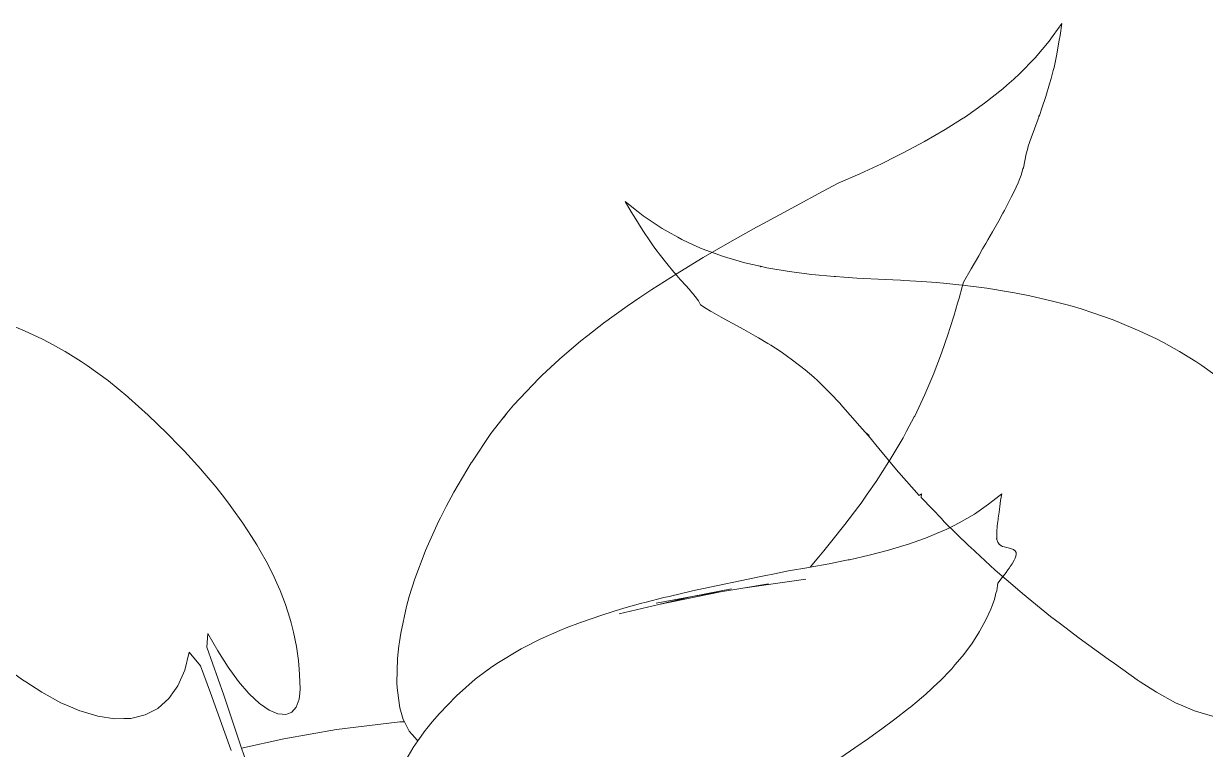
# Model space of a CAD drawing. Header units: inches. Extents: x 249 to 1192, y -18 to 440.
# Drawn here: x 617.46 to 618.053, y 240.82 to 241.184 of the extents above; entities that cross this region are included whole.
import ezdxf

# ---------------------------------------------------------------- set-up
doc = ezdxf.new("R2010")
doc.units = ezdxf.units.IN
doc.header["$MEASUREMENT"] = 0
doc.layers.add('KOLOM', color=5, linetype='Continuous')
doc.layers.add('VEGETASI', color=60, linetype='Continuous', lineweight=0)

# ---------------------------------------------------------------- blocks, each defined once
blk = doc.blocks.new('tanaman')
for p, q in [((585.09402, 360.41535), (585.09493, 360.40941)), ((585.09834, 360.4094), (585.09402, 360.41535)), ((585.09493, 360.40941), (585.09533, 360.40706)), ((585.09533, 360.40706), (585.09675, 360.39921)), ((585.10043, 360.40661), (585.09834, 360.4094)), ((585.10748, 360.39819), (585.10043, 360.40661)), ((585.09675, 360.39921), (585.098, 360.39335)), ((585.11529, 360.39017), (585.10748, 360.39819)), ((585.098, 360.39335), (585.09838, 360.39189)), ((585.09838, 360.39189), (585.09937, 360.38784)), ((585.09937, 360.38784), (585.10018, 360.38508)), ((585.11825, 360.38745), (585.11529, 360.39017)), ((585.12161, 360.38445), (585.11825, 360.38745)), ((585.10018, 360.38508), (585.10209, 360.37877)), ((585.12378, 360.38257), (585.12161, 360.38445)), ((585.13289, 360.37537), (585.12378, 360.38257)), ((585.10209, 360.37877), (585.10404, 360.37293)), ((585.10404, 360.37293), (585.10536, 360.36916)), ((585.14253, 360.36856), (585.13289, 360.37537)), ((585.10536, 360.36916), (585.10573, 360.36881)), ((585.10536, 360.36916), (585.10548, 360.36883)), ((585.10536, 360.36916), (585.10548, 360.36883)), ((585.10536, 360.36916), (585.10548, 360.36883)), ((585.10536, 360.36916), (585.10548, 360.36883)), ((585.10536, 360.36916), (585.10548, 360.36883)), ((585.10548, 360.36883), (585.10598, 360.36755)), ((585.10573, 360.36881), (585.10548, 360.36883)), ((585.10598, 360.36755), (585.10782, 360.36259)), ((585.14444, 360.36732), (585.14253, 360.36856)), ((585.15261, 360.36214), (585.14444, 360.36732)), ((585.10782, 360.36259), (585.10949, 360.35802)), ((585.10949, 360.35802), (585.11091, 360.35382)), ((585.16305, 360.35609), (585.15261, 360.36214)), ((585.11091, 360.35382), (585.11096, 360.35364)), ((585.11096, 360.35364), (585.11136, 360.35218)), ((585.11136, 360.35218), (585.112, 360.34995)), ((585.17374, 360.35039), (585.16305, 360.35609)), ((585.112, 360.34995), (585.1127, 360.34638)), ((585.1127, 360.34638), (585.11338, 360.34299)), ((585.17434, 360.35009), (585.17374, 360.35039)), ((585.1771, 360.34872), (585.17434, 360.35009)), ((585.1846, 360.34503), (585.1771, 360.34872)), ((585.11338, 360.34299), (585.11358, 360.34238)), ((585.11358, 360.34238), (585.11452, 360.33931)), ((585.19553, 360.33999), (585.1846, 360.34503)), ((585.20644, 360.33526), (585.19553, 360.33999)), ((585.11452, 360.33931), (585.11556, 360.33668)), ((585.11556, 360.33668), (585.11607, 360.33533)), ((585.11607, 360.33533), (585.11801, 360.33106)), ((585.21423, 360.33106), (585.20644, 360.33526)), ((585.11801, 360.33106), (585.11945, 360.32821)), ((585.11945, 360.32821), (585.12029, 360.32647)), ((585.22005, 360.32795), (585.21423, 360.33106)), ((585.12029, 360.32647), (585.12289, 360.32158)), ((585.2219, 360.32695), (585.22005, 360.32795)), ((585.23371, 360.32058), (585.2219, 360.32695)), ((585.87319, 360.32601), (585.86668, 360.32088)), ((585.87012, 360.32086), (585.87319, 360.32601)), ((585.12289, 360.32158), (585.12371, 360.32014)), ((585.12371, 360.32014), (585.12578, 360.31636)), ((585.12578, 360.31636), (585.12891, 360.31082)), ((585.24642, 360.31363), (585.23371, 360.32058)), ((585.86406, 360.31888), (585.85456, 360.31249)), ((585.86668, 360.32088), (585.86406, 360.31888)), ((585.86429, 360.31152), (585.86864, 360.31848)), ((585.86864, 360.31848), (585.87012, 360.32086)), ((585.12891, 360.31082), (585.13128, 360.30675)), ((585.24733, 360.31313), (585.24642, 360.31363)), ((585.26084, 360.30557), (585.24733, 360.31313)), ((585.85153, 360.31078), (585.8467, 360.30805)), ((585.85456, 360.31249), (585.85153, 360.31078)), ((585.86044, 360.3058), (585.86429, 360.31152)), ((585.13128, 360.30675), (585.13227, 360.30496)), ((585.13227, 360.30496), (585.13385, 360.3023)), ((585.27417, 360.29786), (585.26084, 360.30557)), ((585.84467, 360.30699), (585.83865, 360.30416)), ((585.8467, 360.30805), (585.84467, 360.30699)), ((585.85869, 360.30326), (585.86009, 360.30528)), ((585.86009, 360.30528), (585.86044, 360.3058)), ((585.13385, 360.3023), (585.13583, 360.29878)), ((585.13583, 360.29878), (585.13955, 360.29228)), ((585.82383, 360.29845), (585.81298, 360.2953)), ((585.8344, 360.30232), (585.82383, 360.29845)), ((585.83865, 360.30416), (585.8344, 360.30232)), ((585.85225, 360.29488), (585.85606, 360.29975)), ((585.85606, 360.29975), (585.85709, 360.30108)), ((585.85709, 360.30108), (585.85869, 360.30326)), ((585.27722, 360.29604), (585.27417, 360.29786)), ((585.28724, 360.28996), (585.27722, 360.29604)), ((585.80193, 360.29279), (585.79072, 360.29085)), ((585.80462, 360.29336), (585.80193, 360.29279)), ((585.8053, 360.29351), (585.80462, 360.29336)), ((585.80494, 360.2933), (585.80462, 360.29336)), ((585.8053, 360.29351), (585.80494, 360.2933)), ((585.81298, 360.2953), (585.8053, 360.29351)), ((585.8487, 360.29061), (585.85225, 360.29488)), ((585.13955, 360.29228), (585.14343, 360.28546)), ((585.29047, 360.28794), (585.28724, 360.28996)), ((585.29998, 360.28186), (585.29047, 360.28794)), ((585.74261, 360.28689), (585.73491, 360.28653)), ((585.7568, 360.28757), (585.74261, 360.28689)), ((585.76334, 360.28799), (585.7568, 360.28757)), ((585.76756, 360.28829), (585.76334, 360.28799)), ((585.7681, 360.28833), (585.76756, 360.28829)), ((585.77942, 360.28939), (585.7681, 360.28833)), ((585.79072, 360.29085), (585.77942, 360.28939)), ((585.84255, 360.28363), (585.84545, 360.28688)), ((585.84545, 360.28688), (585.84809, 360.28986)), ((585.84809, 360.28986), (585.8487, 360.29061)), ((585.14343, 360.28546), (585.14412, 360.28316)), ((585.14412, 360.28316), (585.14558, 360.2775)), ((585.30596, 360.27787), (585.29998, 360.28186)), ((585.68061, 360.28072), (585.67761, 360.28017)), ((585.69147, 360.28244), (585.68061, 360.28072)), ((585.69557, 360.28299), (585.69147, 360.28244)), ((585.70236, 360.28385), (585.69557, 360.28299)), ((585.71326, 360.28497), (585.70236, 360.28385)), ((585.71694, 360.28529), (585.71326, 360.28497)), ((585.72413, 360.28586), (585.71694, 360.28529)), ((585.73312, 360.28642), (585.72413, 360.28586)), ((585.73491, 360.28653), (585.73312, 360.28642)), ((585.8394, 360.28), (585.83992, 360.28065)), ((585.83992, 360.28065), (585.84004, 360.2808)), ((585.84004, 360.2808), (585.84255, 360.28363)), ((585.14558, 360.2775), (585.1464, 360.27501)), ((585.1464, 360.27501), (585.14816, 360.26889)), ((585.31232, 360.27352), (585.30596, 360.27787)), ((585.65915, 360.27623), (585.6518, 360.2743)), ((585.66983, 360.27866), (585.65915, 360.27623)), ((585.67761, 360.28017), (585.66983, 360.27866)), ((585.83526, 360.27408), (585.83636, 360.27609)), ((585.83636, 360.27609), (585.83796, 360.2783)), ((585.83796, 360.2783), (585.8394, 360.28)), ((585.14816, 360.26889), (585.15039, 360.26223)), ((585.32421, 360.26491), (585.31232, 360.27352)), ((585.63828, 360.27019), (585.62813, 360.26655)), ((585.64413, 360.27207), (585.63828, 360.27019)), ((585.64863, 360.27342), (585.64413, 360.27207)), ((585.6518, 360.2743), (585.64863, 360.27342)), ((585.82494, 360.26799), (585.82953, 360.2706)), ((585.82953, 360.2706), (585.83025, 360.27101)), ((585.83025, 360.27101), (585.83239, 360.2723)), ((585.83239, 360.2723), (585.83526, 360.27408)), ((585.33209, 360.25881), (585.32421, 360.26491)), ((585.62813, 360.26655), (585.61822, 360.26247)), ((585.81358, 360.26178), (585.81937, 360.26494)), ((585.81937, 360.26494), (585.81974, 360.26515)), ((585.81974, 360.26515), (585.82494, 360.26799)), ((585.15039, 360.26223), (585.15115, 360.25966)), ((585.15115, 360.25966), (585.15455, 360.24988)), ((585.33557, 360.25602), (585.33209, 360.25881)), ((585.60628, 360.25702), (585.60284, 360.25526)), ((585.61468, 360.26094), (585.60628, 360.25702)), ((585.61822, 360.26247), (585.61468, 360.26094)), ((585.80152, 360.25479), (585.80619, 360.25761)), ((585.80619, 360.25761), (585.80762, 360.25842)), ((585.80762, 360.25842), (585.81358, 360.26178)), ((585.34638, 360.24683), (585.33557, 360.25602)), ((585.60284, 360.25526), (585.59468, 360.25075)), ((585.79532, 360.2508), (585.79995, 360.25382)), ((585.79995, 360.25382), (585.80152, 360.25479)), ((585.15455, 360.24988), (585.15814, 360.24021)), ((585.35521, 360.23863), (585.34638, 360.24683)), ((585.58654, 360.24571), (585.5835, 360.2437)), ((585.59468, 360.25075), (585.58654, 360.24571)), ((585.78279, 360.2415), (585.78907, 360.2464)), ((585.78907, 360.2464), (585.79229, 360.24874)), ((585.79229, 360.24874), (585.79532, 360.2508)), ((585.15814, 360.24021), (585.15835, 360.23961)), ((585.15835, 360.23961), (585.16279, 360.22905)), ((585.5835, 360.2437), (585.57279, 360.2359)), ((585.77844, 360.23782), (585.78279, 360.2415)), ((585.35657, 360.23731), (585.35521, 360.23863)), ((585.36942, 360.22369), (585.35657, 360.23731)), ((585.57279, 360.2359), (585.56318, 360.22793)), ((585.77028, 360.23003), (585.77652, 360.23606)), ((585.77652, 360.23606), (585.77844, 360.23782)), ((585.16279, 360.22905), (585.16793, 360.2183)), ((585.56261, 360.22744), (585.55286, 360.21866)), ((585.56318, 360.22793), (585.56261, 360.22744)), ((585.76501, 360.2244), (585.77028, 360.23003)), ((585.37275, 360.21973), (585.36942, 360.22369)), ((585.7553, 360.21319), (585.76493, 360.22431)), ((585.76493, 360.22431), (585.76501, 360.2244)), ((585.16793, 360.2183), (585.16819, 360.21782)), ((585.16819, 360.21782), (585.17206, 360.21066)), ((585.37275, 360.21973), (585.37454, 360.21744)), ((585.37467, 360.21738), (585.37275, 360.21973)), ((585.37467, 360.21738), (585.37275, 360.21973)), ((585.37467, 360.21738), (585.37275, 360.21973)), ((585.37467, 360.21738), (585.37275, 360.21973)), ((585.37467, 360.21738), (585.37275, 360.21973)), ((585.37467, 360.21738), (585.37454, 360.21744)), ((585.38078, 360.20948), (585.37467, 360.21738)), ((585.55286, 360.21866), (585.54355, 360.20973)), ((585.17206, 360.21066), (585.17375, 360.20741)), ((585.39038, 360.19521), (585.38078, 360.20948)), ((585.54355, 360.20973), (585.54316, 360.20934)), ((585.75256, 360.21015), (585.75066, 360.20845)), ((585.75096, 360.20832), (585.75256, 360.21015)), ((585.75096, 360.20832), (585.75256, 360.21015)), ((585.75096, 360.20832), (585.75256, 360.21015)), ((585.75096, 360.20832), (585.75256, 360.21015)), ((585.75096, 360.20832), (585.75256, 360.21015)), ((585.75256, 360.21015), (585.7553, 360.21319)), ((585.17375, 360.20741), (585.18021, 360.19646)), ((585.54316, 360.20934), (585.53734, 360.20341)), ((585.74582, 360.20197), (585.75096, 360.20832)), ((585.75096, 360.20832), (585.75066, 360.20845)), ((585.53474, 360.20069), (585.52647, 360.1916)), ((585.53734, 360.20341), (585.53474, 360.20069)), ((585.73596, 360.19023), (585.74582, 360.20197)), ((585.18021, 360.19646), (585.18088, 360.19545)), ((585.18088, 360.19545), (585.18728, 360.18549)), ((585.39064, 360.1948), (585.39038, 360.19521)), ((585.39939, 360.18003), (585.39064, 360.1948)), ((585.52576, 360.19077), (585.51879, 360.1825)), ((585.52647, 360.1916), (585.52576, 360.19077)), ((585.72542, 360.17836), (585.73569, 360.18988)), ((585.73569, 360.18988), (585.73596, 360.19023)), ((585.18728, 360.18549), (585.19181, 360.17911)), ((585.40326, 360.1728), (585.39939, 360.18003)), ((585.51879, 360.1825), (585.51463, 360.17723)), ((585.12426, 360.1793), (585.12479, 360.1758)), ((585.12873, 360.17568), (585.12426, 360.1793)), ((585.12479, 360.1758), (585.12502, 360.17443)), ((585.12502, 360.17443), (585.12562, 360.17005)), ((585.13087, 360.174), (585.12873, 360.17568)), ((585.13799, 360.16907), (585.13087, 360.174)), ((585.19181, 360.17911), (585.19492, 360.17459)), ((585.19492, 360.17459), (585.19608, 360.17308)), ((585.51463, 360.17723), (585.51175, 360.17345)), ((585.71886, 360.17157), (585.72455, 360.17739)), ((585.72426, 360.1793), (585.72455, 360.17739)), ((585.72542, 360.17836), (585.72426, 360.1793)), ((585.12562, 360.17005), (585.126, 360.16699)), ((585.14567, 360.1646), (585.13799, 360.16907)), ((585.19608, 360.17308), (585.20308, 360.16379)), ((585.40618, 360.16711), (585.40326, 360.1728)), ((585.51085, 360.17222), (585.50538, 360.16449)), ((585.51175, 360.17345), (585.51085, 360.17222)), ((585.71434, 360.16677), (585.71886, 360.17157)), ((585.126, 360.16699), (585.12612, 360.16626)), ((585.12612, 360.16626), (585.12631, 360.1643)), ((585.12631, 360.1643), (585.1265, 360.16303)), ((585.1265, 360.16303), (585.12674, 360.16033)), ((585.14855, 360.16313), (585.14567, 360.1646)), ((585.15179, 360.16155), (585.14855, 360.16313)), ((585.20308, 360.16379), (585.20954, 360.15565)), ((585.40708, 360.16532), (585.40618, 360.16711)), ((585.41364, 360.15078), (585.40708, 360.16532)), ((585.50538, 360.16449), (585.50095, 360.15772)), ((585.70043, 360.15302), (585.71294, 360.16525)), ((585.71294, 360.16525), (585.71434, 360.16677)), ((585.12663, 360.15634), (585.12622, 360.15495)), ((585.12666, 360.15675), (585.12663, 360.15634)), ((585.12679, 360.15812), (585.12666, 360.15685)), ((585.12666, 360.15685), (585.12697, 360.1567)), ((585.12666, 360.15685), (585.12666, 360.15675)), ((585.12666, 360.15685), (585.12666, 360.15675)), ((585.12666, 360.15685), (585.12666, 360.15675)), ((585.12666, 360.15685), (585.12666, 360.15675)), ((585.12666, 360.15685), (585.12666, 360.15675)), ((585.12697, 360.1567), (585.12666, 360.15675)), ((585.12674, 360.16033), (585.12679, 360.15812)), ((585.15387, 360.16058), (585.15179, 360.16155)), ((585.16253, 360.15699), (585.15387, 360.16058)), ((585.17161, 360.15379), (585.16253, 360.15699)), ((585.50095, 360.15772), (585.49841, 360.15357)), ((585.11752, 360.15056), (585.11708, 360.14971)), ((585.11781, 360.15079), (585.11752, 360.15056)), ((585.11836, 360.15123), (585.11781, 360.15079)), ((585.11941, 360.15166), (585.11836, 360.15123)), ((585.11961, 360.15174), (585.11941, 360.15166)), ((585.12309, 360.15253), (585.11961, 360.15174)), ((585.12389, 360.15285), (585.12309, 360.15253)), ((585.12442, 360.15307), (585.12389, 360.15285)), ((585.12449, 360.1531), (585.12442, 360.15307)), ((585.12552, 360.15389), (585.12449, 360.1531)), ((585.12622, 360.15495), (585.12552, 360.15389)), ((585.1734, 360.15323), (585.17161, 360.15379)), ((585.18104, 360.15095), (585.1734, 360.15323)), ((585.19077, 360.14841), (585.18104, 360.15095)), ((585.20954, 360.15565), (585.21363, 360.15068)), ((585.21363, 360.15068), (585.21613, 360.14757)), ((585.41386, 360.15025), (585.41364, 360.15078)), ((585.41903, 360.13653), (585.41386, 360.15025)), ((585.49685, 360.15094), (585.49307, 360.14418)), ((585.49841, 360.15357), (585.49685, 360.15094)), ((585.68731, 360.14096), (585.69993, 360.15257)), ((585.69993, 360.15257), (585.70043, 360.15302)), ((585.11705, 360.14907), (585.11702, 360.14866)), ((585.11702, 360.14866), (585.11734, 360.14739)), ((585.11708, 360.14971), (585.11705, 360.14907)), ((585.11734, 360.14739), (585.11754, 360.14699)), ((585.11754, 360.14699), (585.11802, 360.14589)), ((585.11802, 360.14589), (585.11903, 360.14413)), ((585.11903, 360.14413), (585.11999, 360.14274)), ((585.20074, 360.14615), (585.19077, 360.14841)), ((585.2013, 360.14603), (585.20074, 360.14615)), ((585.20388, 360.14551), (585.2013, 360.14603)), ((585.21087, 360.14411), (585.20388, 360.14551)), ((585.21613, 360.14757), (585.22046, 360.14238)), ((585.49307, 360.14418), (585.48964, 360.13743)), ((585.11999, 360.14274), (585.12038, 360.1421)), ((585.12038, 360.1421), (585.12112, 360.14113)), ((585.12112, 360.14113), (585.12204, 360.13979)), ((585.12204, 360.13979), (585.124, 360.13718)), ((585.22046, 360.14238), (585.21087, 360.14411)), ((585.22112, 360.14226), (585.22046, 360.14238)), ((585.23142, 360.14056), (585.22112, 360.14226)), ((585.23838, 360.1391), (585.23142, 360.14056)), ((585.24356, 360.13804), (585.23838, 360.1391)), ((585.67847, 360.13344), (585.68731, 360.14096)), ((585.124, 360.13718), (585.12625, 360.13429)), ((585.12625, 360.13429), (585.12644, 360.13323)), ((585.12644, 360.13323), (585.12676, 360.13051)), ((585.2543, 360.13191), (585.2227, 360.13643)), ((585.2543, 360.13191), (585.2414, 360.13404)), ((585.2452, 360.1377), (585.24356, 360.13804)), ((585.25567, 360.13555), (585.2452, 360.1377)), ((585.26689, 360.13321), (585.25567, 360.13555)), ((585.26769, 360.13304), (585.26689, 360.13321)), ((585.27959, 360.13046), (585.26769, 360.13304)), ((585.42177, 360.12763), (585.41903, 360.13653)), ((585.48823, 360.13438), (585.48659, 360.13061)), ((585.48964, 360.13743), (585.48823, 360.13438)), ((585.67365, 360.12916), (585.67847, 360.13344)), ((585.12676, 360.13051), (585.12714, 360.12929)), ((585.12714, 360.12929), (585.12793, 360.12617)), ((585.26545, 360.13008), (585.2543, 360.13191)), ((585.27973, 360.12773), (585.26, 360.13149)), ((585.29645, 360.12372), (585.26545, 360.13008)), ((585.27973, 360.12773), (585.26545, 360.13008)), ((585.29132, 360.12775), (585.27959, 360.13046)), ((585.29774, 360.12431), (585.27973, 360.12773)), ((585.29645, 360.12372), (585.27973, 360.12773)), ((585.294, 360.1271), (585.29132, 360.12775)), ((585.30285, 360.12487), (585.294, 360.1271)), ((585.42319, 360.12266), (585.42177, 360.12763)), ((585.48659, 360.13061), (585.48395, 360.12371)), ((585.65957, 360.1177), (585.67365, 360.12916)), ((585.12793, 360.12617), (585.12928, 360.12268)), ((585.12928, 360.12268), (585.12975, 360.12129)), ((585.12975, 360.12129), (585.13222, 360.1159)), ((585.3164, 360.11894), (585.29645, 360.12372)), ((585.30569, 360.12411), (585.30285, 360.12487)), ((585.31412, 360.12176), (585.30569, 360.12411)), ((585.31943, 360.12017), (585.31412, 360.12176)), ((585.42609, 360.10927), (585.42319, 360.12266)), ((585.48395, 360.12371), (585.48171, 360.11672)), ((585.13222, 360.1159), (585.13517, 360.11038)), ((585.32511, 360.11837), (585.31943, 360.12017)), ((585.33579, 360.11468), (585.32511, 360.11837)), ((585.34293, 360.11193), (585.33579, 360.11468)), ((585.48171, 360.11672), (585.48109, 360.11445)), ((585.65453, 360.11394), (585.65957, 360.1177)), ((585.13517, 360.11038), (585.13534, 360.11004)), ((585.13534, 360.11004), (585.13923, 360.10395)), ((585.34611, 360.11062), (585.34293, 360.11193)), ((585.35605, 360.10619), (585.34611, 360.11062)), ((585.42672, 360.10486), (585.42609, 360.10927)), ((585.47989, 360.10968), (585.47847, 360.1026)), ((585.48091, 360.11375), (585.47989, 360.10968)), ((585.48109, 360.11445), (585.48091, 360.11375)), ((585.518, 360.10035), (585.52293, 360.10912)), ((585.52293, 360.10912), (585.52354, 360.10227)), ((585.64518, 360.10667), (585.65228, 360.11223)), ((585.65228, 360.11223), (585.65453, 360.11394)), ((585.13923, 360.10395), (585.1439, 360.09774)), ((585.3643, 360.10203), (585.35605, 360.10619)), ((585.42698, 360.10286), (585.42672, 360.10486)), ((585.42772, 360.09648), (585.42698, 360.10286)), ((585.47847, 360.1026), (585.47746, 360.0955)), ((585.63059, 360.09613), (585.64518, 360.10667)), ((585.1439, 360.09774), (585.14414, 360.09747)), ((585.14414, 360.09747), (585.14773, 360.09333)), ((585.36559, 360.10134), (585.3643, 360.10203)), ((585.37778, 360.09405), (585.36559, 360.10134)), ((585.5128, 360.09222), (585.518, 360.10035)), ((585.51492, 360.0782), (585.52354, 360.10227)), ((585.53229, 360.09968), (585.52659, 360.09278)), ((585.53229, 360.09968), (585.53454, 360.09066)), ((585.14773, 360.09333), (585.14933, 360.09143)), ((585.14933, 360.09143), (585.15549, 360.08507)), ((585.38093, 360.09189), (585.37778, 360.09405)), ((585.38093, 360.09189), (585.38254, 360.09068)), ((585.38276, 360.09059), (585.38093, 360.09189)), ((585.42803, 360.08436), (585.42772, 360.09648)), ((585.47707, 360.0912), (585.47685, 360.0884)), ((585.47746, 360.0955), (585.47707, 360.0912)), ((585.50748, 360.08497), (585.5128, 360.09222)), ((585.52659, 360.09278), (585.52154, 360.07924)), ((585.61605, 360.08587), (585.62735, 360.09397)), ((585.62735, 360.09397), (585.63059, 360.09613)), ((585.15549, 360.08507), (585.15613, 360.08449)), ((585.38276, 360.09059), (585.38254, 360.09068)), ((585.38868, 360.0861), (585.38276, 360.09059)), ((585.39799, 360.07784), (585.38868, 360.0861)), ((585.47685, 360.0884), (585.47663, 360.08134)), ((585.50231, 360.079), (585.50748, 360.08497)), ((585.53454, 360.09066), (585.53796, 360.08286)), ((585.60635, 360.07957), (585.61444, 360.08486)), ((585.61444, 360.08486), (585.61605, 360.08587)), ((585.15613, 360.08449), (585.16235, 360.07868)), ((585.42678, 360.07287), (585.42783, 360.08188)), ((585.42783, 360.08188), (585.42803, 360.08436)), ((585.47663, 360.08134), (585.47682, 360.07919)), ((585.47682, 360.07919), (585.4771, 360.07615)), ((585.50217, 360.07883), (585.50231, 360.079)), ((585.52154, 360.07924), (585.5113, 360.05032)), ((585.53796, 360.08286), (585.53964, 360.08047)), ((585.53964, 360.08047), (585.54246, 360.07645)), ((585.59671, 360.07433), (585.60635, 360.07957)), ((585.16235, 360.07868), (585.16678, 360.07497)), ((585.16678, 360.07497), (585.16987, 360.07231)), ((585.39824, 360.07759), (585.39799, 360.07784)), ((585.40664, 360.06898), (585.39824, 360.07759)), ((585.4771, 360.07615), (585.47851, 360.07216)), ((585.49216, 360.07057), (585.49653, 360.07365)), ((585.49653, 360.07365), (585.49701, 360.07399)), ((585.49701, 360.07399), (585.50217, 360.07883)), ((585.50598, 360.05149), (585.51492, 360.0782)), ((585.54246, 360.07645), (585.54797, 360.07154)), ((585.59313, 360.07285), (585.59671, 360.07433)), ((585.16987, 360.07231), (585.17101, 360.07144)), ((585.17101, 360.07144), (585.178, 360.06599)), ((585.41025, 360.06479), (585.40664, 360.06898)), ((585.42486, 360.06593), (585.42649, 360.07175)), ((585.42649, 360.07175), (585.42678, 360.07287)), ((585.47851, 360.07216), (585.48082, 360.06952)), ((585.48082, 360.06952), (585.48276, 360.06879)), ((585.48276, 360.06879), (585.48393, 360.06834)), ((585.48393, 360.06834), (585.48558, 360.0685)), ((585.48558, 360.0685), (585.48775, 360.06868)), ((585.48775, 360.06868), (585.49216, 360.07057)), ((585.54797, 360.07154), (585.54805, 360.0715)), ((585.54805, 360.0715), (585.5544, 360.06819)), ((585.5544, 360.06819), (585.56166, 360.06643)), ((585.56963, 360.06623), (585.57822, 360.06755)), ((585.57822, 360.06755), (585.58663, 360.0701)), ((585.58663, 360.0701), (585.58729, 360.07028)), ((585.58729, 360.07028), (585.59313, 360.07285)), ((585.178, 360.06599), (585.18451, 360.0612)), ((585.18451, 360.0612), (585.18865, 360.05826)), ((585.41302, 360.06145), (585.41025, 360.06479)), ((585.41387, 360.06039), (585.41302, 360.06145)), ((585.42187, 360.06011), (585.42424, 360.06473)), ((585.42424, 360.06473), (585.42486, 360.06593)), ((585.42424, 360.06473), (585.42652, 360.06466)), ((585.42652, 360.06466), (585.45826, 360.06082)), ((585.56166, 360.06643), (585.5652, 360.06638)), ((585.5652, 360.06638), (585.56963, 360.06623)), ((585.18865, 360.05826), (585.19121, 360.05641)), ((585.19121, 360.05641), (585.19809, 360.05162)), ((585.4175, 360.05525), (585.41387, 360.06039)), ((585.4175, 360.05525), (585.41757, 360.0553)), ((585.41988, 360.0519), (585.4175, 360.05525)), ((585.41757, 360.0553), (585.4179, 360.05552)), ((585.4179, 360.05552), (585.42041, 360.0584)), ((585.42041, 360.0584), (585.42187, 360.06011)), ((585.45826, 360.06082), (585.48477, 360.05619)), ((585.48477, 360.05619), (585.50598, 360.05149)), ((585.19809, 360.05162), (585.20513, 360.04684)), ((585.42006, 360.05159), (585.41988, 360.0519)), ((585.42461, 360.04355), (585.42006, 360.05159)), ((585.50374, 360.04479), (585.50598, 360.05149))]:
    blk.add_line(p, q)
blk = doc.blocks.new('TAMPAK SAMPING KANAN')
at = {"layer": 'VEGETASI', "xscale": -1}
for p in [(1203.07532, -119.23087), (1203.63509, -119.23087)]:
    blk.add_blockref('tanaman', p, dxfattribs=at)

msp = doc.modelspace()

# ---------------------------------------------------------------- block references
at = {"layer": 'KOLOM'}
msp.add_blockref('TAMPAK SAMPING KANAN', (0, 0), dxfattribs=at)

doc.saveas('drawing.dxf')
